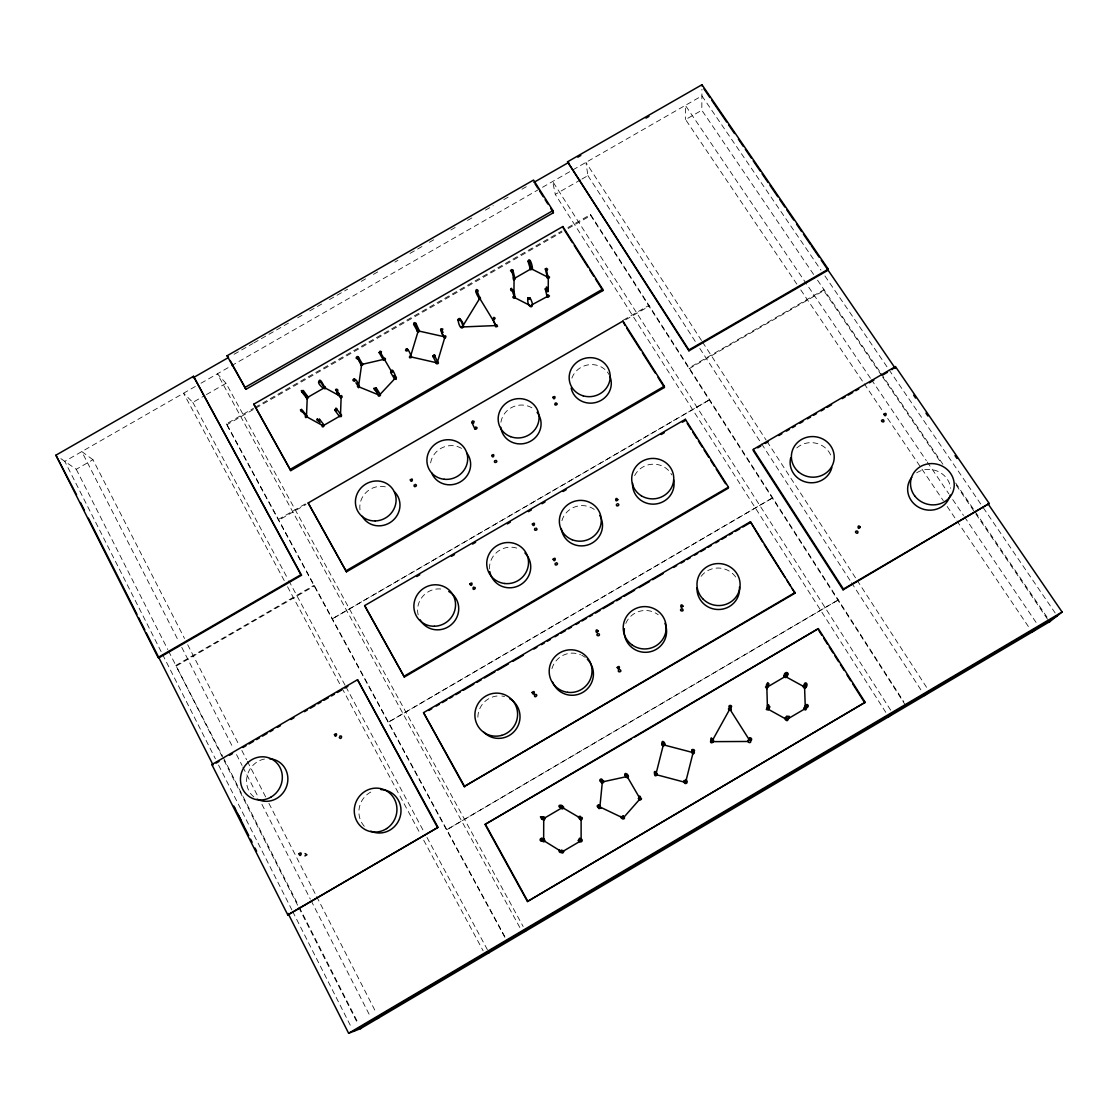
<?xml version="1.0" encoding="UTF-8"?>
<svg xmlns="http://www.w3.org/2000/svg" width="1118" height="1118" viewBox="0 0 1118 1118"><rect width="100%" height="100%" fill="white"/><g stroke="black" fill="none" stroke-linecap="round" stroke-linejoin="round"><path stroke-width="0.75" stroke-dasharray="5 3.75" d="M813.611 274.427L701.811 110.249L701.95 89.286M823.798 290.624L824.008 289.674L689.149 367.864L689.149 368.688L823.798 290.624L881.669 375.62M176.672 665.797L314.507 585.888L313.92 585.385L175.861 665.434L222.538 756.089M305.326 503.897L278.2 519.563L278.843 520.149L306.053 504.442M623.341 320.153L648.971 305.354L649.041 306.262L624.864 320.237M60.847 458.618L76.262 469.294L92.962 459.708L184.512 638.504M284.238 580.605L183.548 393.215L192.841 402.382L204.915 395.451M206.425 394.584L226.046 383.32L523.154 926.529M885.805 712.376L555.269 194.364L580.494 179.886M581.975 179.034L587.914 175.624L585.93 162.403L701.629 340.683M796.855 284.14L685.572 119.57L701.811 110.249M504.847 937.317L226.311 423.932L253.52 408.294M255.03 407.427L561.865 231.021M567.902 227.555L590.57 214.516L903.805 701.797M226.311 423.932L227.024 424.658L254.191 409.034M255.701 408.168L562.061 232.027M568.098 228.561L590.737 215.55L590.57 214.516M234.067 354.294L252.71 343.603M253.758 343.002L291.616 321.299M297.668 317.819L304.138 314.116M309.784 310.874L323.801 302.838M329.461 299.596L347.642 289.171M361.268 281.359L367.319 277.879M373.384 274.413L379.771 270.752M394.892 262.073L397.924 260.34M410.026 253.395L423.345 245.75M429.41 242.285L435.74 238.651M450.861 229.987L455.403 227.373M467.506 220.442L474.843 216.235M485.436 210.156L493.22 205.698M503.799 199.619L511.373 195.287M521.952 189.221L528.003 185.742M195.315 386.479L64.788 461.343L161.789 652.926M200.988 383.222L701.908 95.868L820.975 270.165M92.962 459.708L81.796 451.588L178.6 641.159M226.046 383.32L217.367 373.817L520.485 928.709M824.916 275.936L982.373 506.412M983.351 507.851L1055.182 612.999M817.538 280.185L880.313 372.364M880.984 373.356L943.075 464.529M955.666 483.004L974.463 510.619M975.315 511.862L1047.049 617.192M882.661 377.059L940.531 462.055M956.225 485.1L974.854 512.477M975.832 513.917L1048.418 620.532M870.475 378.275L685.376 105.358L685.572 119.57M871.453 379.715L926.305 460.588M927.283 462.027L948.819 493.793M952.746 499.578L963.52 515.454M964.499 516.907L1036.973 623.76M800.767 289.911L863.236 382.314M864.214 383.754L882.759 411.186M887.636 418.398L943.285 500.682M947.184 506.468L955.974 519.451M956.952 520.904L1029.189 627.729M702.579 342.15L766.11 440.059M767.06 441.526L856.206 578.9M857.157 580.354L927.325 688.506M587.914 175.624L696.025 342.583M699.826 348.439L850.616 581.318M851.553 582.785L921.735 691.162M590.737 215.55L906.265 706.492M890.655 710.154L552.683 181.479L555.269 194.364M227.024 424.658L506.831 940.322M192.841 402.382L287.983 579.166M288.821 580.703L345.071 685.25M345.895 686.787L423.666 831.289M426.978 837.438L487.378 949.671M287.536 586.754L341.172 686.592M341.996 688.129L420.396 834.042M423.694 840.191L483.116 950.775M187.698 644.723L238.651 744.225M241.837 750.444L246.603 759.765M247.399 761.33L265.721 797.078M268.893 803.297L315.863 895.029M316.66 896.58L376.375 1013.188M181.773 647.378L233.355 748.375M236.527 754.594L242.089 765.467M242.872 767.032L258.747 798.098M261.919 804.317L310.329 899.11M311.125 900.661L370.631 1017.198M223.321 757.641L298.436 905.538M299.219 907.089L358.529 1023.85M76.262 469.294L167.798 649.558M168.58 651.109L298.045 906.083M298.786 907.523L357.97 1024.074M162.571 654.491L215.411 758.842M218.555 765.075L291.896 909.926M292.678 911.477L351.821 1028.294M561.907 520.681A20.753 20.096 -17 0 1 594.51 509.612M418.16 614.872A20.879 20.166 -41.3 0 1 443.832 589.507M634.633 475.639A20.767 19.97 -7.4 0 1 653.094 464.18A20.767 19.97 -7.4 0 1 671.806 474.898M489.502 568.922A20.781 20.166 -29.6 0 1 518.305 548.645M625.801 623.411A21.214 20.907 -1.9 0 1 658.236 614.746M477.861 717.197A21.368 20.962 -57.4 0 1 497.762 695.927M501.87 696.025A21.368 20.962 -57.4 0 1 504.567 696.542M701.14 576.329A21.284 20.725 7.6 0 1 737.111 579.292M551.929 668.69A21.214 21.004 -35.7 0 1 580.508 654.701M581.751 655.26A21.214 21.004 -35.7 0 1 585.259 657.426M500.92 422.213A20.32 19.313 -20.9 0 1 533.412 408.825M360.01 509.864A20.445 19.383 -35.8 0 1 385.612 486.903M571.885 378.122A20.32 19.216 -14.2 0 1 606.236 370.729M607.34 372.001A20.32 19.216 -14.2 0 1 609.184 374.823M430.626 462.894A20.362 19.369 -28.5 0 1 463.159 449.464M253.828 796.924A21.605 20.376 -61.3 0 1 247.539 774.522A21.605 20.376 -61.3 0 1 265.469 758.87M364.3 826.3A21.829 20.921 -67.4 0 1 372.853 791.111M796.785 447.941A21.144 20.054 6.6 0 1 831.457 456.996M916.648 472.83A21.647 20.306 14.6 0 1 950.663 488.328M709.623 399.713L332.116 618.953L709.623 399.713M772.678 497.817L388.198 722.298L772.678 497.817M838.29 599.891L446.557 829.877L838.29 599.891"/><path stroke-width="1.5" d="M544.801 841.295L541.503 839.786L541.517 838.388C545.416 837.228 545.78 843.824 542.468 841.295M543.711 819.927L541.601 818.837L542.789 816.741C547.261 816.559 543.977 822.093 542.426 818.907M561.04 851.357L543.641 840.596L543.725 818.558L562.41 807.559L579.935 817.859L578.313 816.727L580.186 816.224L580.689 818.124L579.501 818.823L578.313 816.727M545.235 288.947C548.113 291.63 547.443 284.685 546.325 288.318L545.235 288.947L547.149 296.647L548.225 297.206L549.469 295.99L548.225 294.859M545.332 268.935L546.395 270.64L547.638 269.27L546.562 268.306L545.332 268.935L547.233 276.873M548.239 291.602L548.295 277.404L531.218 268.753L529.121 260.732L528.031 261.36L530.603 269.773L532.28 269.284L531.539 267.621M701.978 85.988L701.978 84.73L567.539 161.817L688.912 350.814L828.089 270.193L828.298 269.186L701.978 84.73M512.659 290.079C509.78 292.944 510.493 285.956 511.569 289.52L512.659 290.079C515.3 291.532 515.412 301.916 512.715 296.941M512.841 270.095L511.737 271.898L510.507 270.766L511.443 269.606L512.841 270.095L515.132 279.151L513.441 279.64L513.204 277.823M335.931 408.322L334.785 410.166L339.565 416.609L341.311 416.567L341.549 415.113L335.931 408.322L336.798 408.657L336.476 410.572L334.785 410.166M336.56 391.44L336.616 390.224C333.709 388.226 340.012 389.26 337.189 391.258C334.394 393.536 344.777 400.803 341.521 395.506M301.455 410.474C298.646 407.273 302.685 414.554 301.455 410.474L306.458 416.651L322.026 425.203M307.198 398.805L302.223 392.404L303.369 390.573L308.47 397.575L307.198 398.805L306.08 397.337M306.458 416.651L307.254 397.617L302.265 391.202M728.433 487.127L728.349 488.147L404.367 677.033L364.636 605.607L685.348 419.306L728.433 487.127L403.64 676.488M598.465 806.26L598.326 804.876L597.11 806.05L597.92 807.531L599.723 806.833L598.465 806.26L623.187 818.055L640.111 798.797L627.156 776.521L602.35 781.929L601.051 780.308L602.378 780.015C606.012 781.454 601.554 785.185 600.995 781.929M602.211 783.271L601.051 780.308M599.821 807.531L602.35 781.929M713.326 739.459C709.413 745.007 711.104 733.967 711.942 739.473L713.326 739.459C715.087 742.52 709.762 744.504 710.545 740.982M443.776 336.686C445.062 340.934 447.717 333.723 443.888 336.392C443.301 336.378 437.935 326.638 442.826 329.041C441.358 331.976 441.722 333.765 444.629 338.027M654.533 774.201C654.421 778.03 659.564 774.019 655.833 773.181M753.322 449.38L753.183 450.484L843.07 589.829L989.22 503.491L895.462 366.592L753.322 449.38L843.433 589.046L843.07 589.829M662.415 743.833C660.822 747.537 667.292 745.944 664.246 742.324C661.409 739.222 661.157 744.728 663.03 746.111L655.847 774.55M684.901 781.356C682.329 785.06 689.834 783.438 685.921 781.133L693.118 752.61L664.679 745.161L663.365 743.442M378.247 394.738L358.501 386.688L361.645 364.496L357.383 357.676L358.585 357.397L362.819 364.761L361.296 365.642L360.611 363.937M354.336 378.932L354.168 380.12C357.257 382.132 350.507 380.972 353.763 379.016C358.179 378.485 360.611 392.208 357.397 386.227M361.491 365.67L357.383 357.676M762.42 541.755L750.416 521.729L423.54 712.655L464.194 786.541L795.066 593.169L750.416 521.729M459.875 318.602L459.232 319.65C462.964 321.299 454.956 320.475 459.246 318.462C468.135 325.799 460.309 334.771 458.017 320M411.606 357.061C410.935 352.911 407.218 359.241 411.27 357.592C411.731 356.684 407.008 344.61 405.554 350.2C405.876 352.198 409.649 349.906 406.77 349.85L407.12 348.69M339.285 415.463L339.383 416.371M321.886 425.497C322.152 429.438 326.484 423.96 322.487 424.756M417.685 329.88L417.182 331.487L418.831 331.892L419.432 331.166L415.812 323.032L414.135 322.627L413.618 324.262L417.894 332.018L410.767 355.636M434.231 354.853L432.694 356.446L434.273 357.131L434.93 355.314L434.231 354.853L437.557 361.743L444.978 336.895L419.432 331.166L418.3 329.712M729.16 710.265L730.264 706.492L730.515 710.265M712.39 740.479L729.802 709.105L730.264 706.492M685.879 779.525L685.544 780.867C682.791 779.288 684.817 783.466 686.34 782.013C688.199 780.993 684.929 777.751 686.019 781.161M692.741 751.911L693.076 750.583C689.219 748.906 696.835 748.934 693.845 751.729C690.127 753.532 696.43 754.72 693.719 751.394M656.615 773.181C653.345 777.206 654.309 768.29 655.288 772.817L656.615 773.181L657.16 774.9L684.37 782.139L684.202 780.504M662.569 743.987L662.918 742.673L664.246 743.037M663.03 746.111L662.918 742.673M601.051 808.09L599.667 806.162L598.479 807.322L598.969 808.607L601.051 808.09L599.723 806.833M441.414 330.858L441.75 329.712L440.562 329.447M414.345 324.793L414.708 323.647L415.896 323.927M417.894 332.018L418.258 330.886L414.708 323.647M712.683 740.689L713.088 741.639L748.138 741.472L749.521 738.076L750.248 739.264L748.864 739.278C745.468 742.198 751.771 744.378 750.667 740.773M767.479 708.84L766.836 687.332L767.814 684.412C769.352 678.808 763.874 688.688 767.814 684.412M766.878 688.674L767.996 686.648L766.794 685.991L765.509 686.997L766.878 688.674L767.842 685.767M359.605 387.135L358.417 385.514M767.996 686.648L768.974 683.727M768.429 704.843L769.687 706.883L767.814 707.387L767.465 705.248L768.429 704.843L766.319 709.525L768.192 710L768.639 708.155M895.462 366.592L891.954 369.653M769.687 706.883L768.681 709.497L786.737 719.517M555.129 563.36C554.318 567.189 560.062 563.584 556.233 562.675M786.779 716.345A1.397 1.356 33.5 0 0 787.142 718.091A1.397 1.356 33.5 0 0 788.931 718.077A1.397 1.356 33.5 0 0 789.182 716.331L786.779 716.345C781.817 719.293 789.308 723.066 787.673 718.553M785.283 675.118C781.119 676.697 788.274 679.492 786.247 675.496M786.527 677.117C791.209 670.954 782.921 670.982 784.165 677.131M623.187 818.055L620.825 816.573A1.397 1.384 76.6 0 0 621.594 818.194A1.397 1.384 76.6 0 0 623.299 817.733A1.397 1.384 76.6 0 0 623.131 815.944C627.897 819.899 618.617 820.123 623.075 815.902M766.836 687.332L785.325 676.46L786.555 673.385L787.771 674.056M561.096 807.923C562.857 811.319 565.359 805.24 561.725 806.385M534.474 694.921C533.971 699.589 539.631 693.915 534.963 694.432M527.78 297.821C526.774 301.65 532.699 297.262 528.87 298.38L527.78 297.821C526.648 309.532 536.933 310.007 529.96 297.751M474.801 427.607C474.06 431.59 479.678 427.258 475.569 427.02M532.28 269.284C533.244 268.166 529.792 255.379 528.031 261.36M514.965 297.751L514.979 296.577L513.595 296.088M414.135 484.988C413.157 488.65 418.887 485.338 415.239 484.346M461.161 326.414L461.035 327.294M818.334 628.637L485.058 824.427L527.458 901.499L865.164 702.314L818.334 628.637L634.507 737.139M377.716 392.6L374.153 388.253L374.362 389.595L375.55 389.861L376.179 387.834L380.19 394.277M317.205 419.11C316.073 423.009 322.11 418.579 318.267 419.683L317.205 419.11L320.097 422.758M340.333 395.856L340.082 397.295L341.116 397.854M325.59 388.212C324.234 388.142 320.209 375.872 318.714 381.755C317.037 384.131 328.007 392.851 324.919 386.507M307.492 417.224L306.5 415.463L305.284 416.371L305.549 417.517L307.492 417.224L302.503 411.047M616.493 504.204C615.361 507.907 621.356 504.847 617.639 503.631M803.367 686.354C805.435 678.85 809.767 685.641 804.611 688.339M787.91 718.832L805.337 708.56L804.569 687.011L806.064 684.076L804.848 683.405M806.651 708.211C805.267 712.991 802.151 706.939 806.805 704.55A1.397 1.356 31.7 0 1 808.202 705.668A1.397 1.356 31.7 0 1 807.378 707.205A1.397 1.356 31.7 0 1 805.673 706.618L806.847 705.919L806.805 704.55M547.303 276.733C545.975 280.115 551.887 277.543 548.449 276.244M476.338 291.756L476.981 290.722C479.874 293.182 476.52 286.865 475.737 290.918C475.905 294.09 481.676 303.202 480.223 297.276M785.535 718.846L786.345 718.217M494.687 460.658C492.898 464.04 499.229 462.069 495.903 460.281M473.235 587.467C471.782 592.107 478.378 587.048 473.501 587.257M534.837 528.395C532.937 531.805 539.421 530.002 536.081 528.045M547.345 295.236L547.149 296.647M378.499 394.361C376.85 398.357 383.348 394.612 379.058 394.039M383.488 358.403C381.853 362.358 388.309 358.626 384.047 358.081M323.731 386.842L323.479 388.281M394.5 377.297C399.643 385.989 391.957 364.678 391.482 371.442L390.615 372.35L394.5 379.016M638.42 798.434L639.328 797.4L638.644 796.184L640.307 796.435L640.293 798.406L638.42 798.434L639.216 799.803M555.143 403.221C553.158 406.784 559.866 404.409 556.051 402.885M375.271 388.715L376.123 387.792M379.337 395.185L395.339 378.122L394.766 377.101M478.993 297.472L479.259 299.456M888.614 716.792L892.527 713.088M924.586 695.55L929.226 691.427M436.537 361.939C434.091 364.761 440.506 364.202 437.767 361.813M618.869 669.724C616.186 673.19 623.564 671.918 619.875 669.556M1032.11 632.061L1038.929 626.653M710.755 740.703L711.705 740.298M622.223 817.076L624.137 817.076M1049.397 621.971L1062.1 612.007L988.102 503.925M542.775 817.579L544.885 817.859M542.691 839.618L543.641 839.213M626.471 775.347C623.816 779.749 631.796 776.381 626.793 775.207M597.515 633.599C594.748 636.505 601.638 636.435 598.843 633.585M530.603 267.775L530.142 269.368M339.676 736.175C343.296 734.428 341.004 740.982 339.229 737.433M730.976 707.652C733.827 704.606 726.616 704.703 729.621 707.666M527.458 901.499L865.164 702.314M288.081 913.434L348.62 1033.27L1062.1 612.007M353.4 1031.411L1057.153 615.892M360.331 1028.742L1049.984 621.51M631.502 738.9L485.058 824.427M559.363 807L560.537 806.302C565.918 805.295 554.304 803.73 561.236 808.258M785.381 674.07L786.555 673.385M561.669 850.365L560.481 851.064L559.293 850.351A1.411 1.37 89.4 0 0 559.601 852.14A1.411 1.37 89.4 0 0 561.362 852.14A1.411 1.37 89.4 0 0 561.669 850.365C565.512 849.862 562.955 854.907 561.18 852.405M578.341 840.54L579.529 838.43C584.658 838.863 581.458 844.551 578.341 840.54A1.411 1.37 86.4 0 0 580.004 841.155A1.411 1.37 86.4 0 0 580.885 839.59A1.411 1.37 86.4 0 0 579.529 838.43M562.354 851.72L579.962 841.337M464.194 786.541L795.317 592.386M287.801 914.943L437.99 827.362L357.536 679.716L211.847 764.572L287.801 914.943L437.99 827.362M843.433 589.046L989.22 503.491M428.739 710.489L431.744 708.742M436.244 706.101L439.248 704.354M442.267 702.593L446.767 699.966M449.771 698.205L452.776 696.444M455.781 694.697L460.295 692.056M463.299 690.309L473.808 684.16M476.813 682.413L481.327 679.772M484.332 678.011L494.855 671.876M497.859 670.115L508.369 663.98M512.882 661.339L523.392 655.204M533.915 649.055L536.919 647.294M541.433 644.667L544.438 642.906M547.443 641.159L550.447 639.398M554.947 636.771L557.952 635.01M560.957 633.263L565.47 630.622M568.475 628.861L571.48 627.114M575.994 624.473L578.998 622.726M582.003 620.965L586.503 618.338M589.507 616.577L592.512 614.83M595.517 613.069L600.031 610.442M603.035 608.681L613.558 602.532M616.563 600.785L621.063 598.144M624.068 596.397L634.591 590.248M639.091 587.621L649.614 581.472M652.619 579.711L663.142 573.576M673.651 567.427L676.656 565.68M681.169 563.039L684.174 561.292M687.179 559.531L690.183 557.77M694.697 555.143L697.702 553.382M700.707 551.635L705.206 548.994M708.211 547.247L711.216 545.486M715.73 542.859L718.734 541.098M721.739 539.337L726.239 536.71M729.243 534.949L732.262 533.202M735.267 531.441L739.767 528.814M742.771 527.053L750.29 522.665M416.762 576.511L419.781 574.764M451.462 556.345L454.481 554.598M472.593 544.075L475.611 542.328M507.306 523.923L510.325 522.162M528.423 511.639L531.441 509.892M542.006 503.757L545.025 501.996M563.137 491.487L566.155 489.726M661.227 434.497L664.246 432.75M682.357 422.227L685.376 420.48L685.348 419.306M216.053 763.161L219.044 761.414M229.539 755.307L232.53 753.56M243.011 747.453L246.016 745.706M249.007 743.959L253.506 741.346M256.497 739.599L259.502 737.852M262.492 736.105L266.992 733.492M269.983 731.745L272.974 729.998M277.474 727.385L280.464 725.638M290.959 719.531L293.95 717.784M304.445 711.677L307.436 709.93M310.427 708.183L314.927 705.57M317.917 703.823L320.922 702.076M323.913 700.329L328.412 697.716M331.403 695.969L334.408 694.222M337.398 692.475L341.898 689.862M344.889 688.115L347.88 686.368M757.711 447.843L760.729 446.082M765.257 443.455L768.276 441.694M778.827 435.545L781.845 433.784M786.373 431.143L789.392 429.396M792.41 427.635L795.415 425.874M799.943 423.247L802.962 421.486M807.489 418.845L810.508 417.098M813.527 415.337L816.531 413.576M821.059 410.935L824.078 409.188M827.096 407.427L831.624 404.786M842.175 398.637L845.194 396.89M848.213 395.129L852.741 392.488M855.759 390.727L858.764 388.98M869.329 382.831L873.857 380.19M882.899 374.921L887.426 372.28M158.071 657.454L300.896 574.722L301.525 575.239L158.952 657.845L158.071 657.454L55.9 455.194L193.512 376.291L301.525 575.239M688.912 350.814L688.898 349.934L828.298 269.186M345.616 571.032L664.33 386.227L622.936 321.09L308.163 502.96L346.468 571.829L664.399 387.471L664.33 386.227M548.225 296.032L531.609 304.934M289.8 469.602L602.644 289.157L562.857 226.535L253.8 404.171L290.764 470.622L602.868 290.596L602.644 289.157M244.59 387.68L552.949 210.589L533.552 180.054L227.052 355.79L246.002 389.288L553.396 212.727L552.949 210.589M318.714 381.755L320.852 381.685M307.254 397.617L324.555 387.653L341.158 396.666L340.473 415.742L324.15 425.147L319.371 419.054M531.218 268.753L514.07 278.62L513.903 297.206L530.98 305.969M193.19 377.744L228.016 357.774M533.887 182.374L568.727 162.403M577.81 157.191L580.829 155.458M645.952 118.117L648.971 116.384M692.685 751.31L691.762 752.68L692.853 753.937M305.06 853.551L306.947 854.781L304.907 855.913M348.62 1033.27L360.89 1028.518M372.224 1020.301L378.764 1017.855M681.547 608.737C677.843 611.029 685.194 612.357 682.539 608.919M729.593 707.778C725.68 709.888 733.115 711.761 730.599 708.029M484.765 953.85L489.027 952.746M379.128 352.603L380.344 352.31L380.931 353.33L381.434 351.681L380.064 351.178L379.128 352.603L383.139 359.493M361.645 364.496L384.326 359.213L391.482 371.469M624.864 775.109L626.192 774.83C631.432 776.521 621.915 769.659 625.842 776.814M522.148 931.783L525.656 931.112M513.763 277.502L515.146 278.005M306.975 396.471L308.33 396.988M395.073 376.976L396.429 377.521M749.465 740.102L729.802 709.105M602.001 780.602L603.65 781.566M580.759 817.216C584.211 816.881 581.234 822.107 579.795 818.907M882.759 419.683C878.664 420.969 885.47 423.89 883.695 420.075M492.661 318.56L493.904 318.518L493.918 317.33L495.12 318.169L494.226 319.65L492.661 318.56L495.833 326.889L497.538 326.4L496.797 324.709M804.694 685.669C800.111 687.123 807.811 690.086 805.351 685.935M357.201 358.85C354.504 358.375 357.788 354.839 358.585 357.397M361.687 363.322L362.847 364.161M302.223 392.404L301.231 390.629L303.369 390.573M805.645 707.261L804.121 707.904L804.177 709.245M857.073 530.896C852.685 531.232 858.694 535.732 857.897 531.497M600.911 781.664C597.864 781.049 601.428 777.024 602.378 780.015M541.601 818.837L540.427 816.741L542.789 816.741M410.418 356.782L436.034 362.623L432.694 355.748M418.258 330.886L419.432 331.166M663.379 744.798L664.679 745.161M211.847 764.572L213.049 764.908M559.293 850.351L563.528 851.022M541.503 839.786L543.641 840.596M529.121 260.732L530.198 261.277M541.601 817.44L543.725 818.558M785.325 676.46L804.569 687.011M423.54 712.655L464.795 786.82M560.537 806.302L563.57 808.244M579.501 818.823L581.108 819.927M55.9 455.194L76.555 494.799M390.615 372.35L392.32 372.28L392.586 370.827M364.636 605.607L404.367 677.033M598.605 804.89L599.947 806.176M308.163 502.96L346.468 571.829M620.909 816.364L621.957 817.496M253.8 404.171L290.764 470.622M227.052 355.79L228.505 357.481M301.497 409.258L306.5 415.463M471.894 422.702L473.627 423.107L474.116 421.416L472.69 420.885L471.74 422.087L474.773 428.809M319.804 381.126L324.555 387.653M336.616 390.224L339.341 394.095M335.554 389.665L340.124 396.107M703.949 88.867L709.874 97.518M711.831 100.382L726.644 122.016M728.573 124.839L734.54 133.545M738.425 139.233L743.414 146.514M745.329 149.309L751.31 158.043M753.211 160.824L760.184 171.012M762.071 173.779L768.08 182.541M769.953 185.281L777.835 196.796M779.805 199.675L784.85 207.04M786.709 209.751L793.738 220.022M796.561 224.145L801.62 231.552M803.451 234.207L810.508 244.521M811.333 245.722L819.215 257.238M821.185 260.117L895.35 368.451M913.672 395.213L915.642 398.078M925.942 413.129L927.912 416.008M955.01 455.599L956.98 458.478M355.901 382.747L358.501 386.688M567.539 161.817L688.898 349.934M534.977 183.729L537.744 188.076M539.589 190.982L543.264 196.782M545.109 199.675L547.876 204.021M550.643 208.381L553.396 212.727M564.087 229.553L572.402 242.634M574.247 245.541L588.096 267.342M589.941 270.249L593.63 276.062M595.475 278.969L602.868 290.596M624.948 325.352L622.936 321.09M626.779 328.245L640.544 349.906M642.375 352.799L655.232 373.021M657.985 377.353L664.399 387.471M687.235 423.415L690.98 429.298M692.839 432.247L696.584 438.13M698.457 441.065L702.188 446.948M704.061 449.897L708.728 457.248M710.601 460.197L714.332 466.08M716.205 469.015L725.554 483.731M764.279 544.704L784.808 577.014M786.667 579.949L790.398 585.818M792.271 588.753L795.066 593.169M818.963 630.79L821.772 635.192M823.631 638.14L827.376 644.024M829.235 646.959L832.98 652.842M834.839 655.777L838.584 661.66M840.443 664.595L844.174 670.479M846.983 674.895L850.714 680.778M852.587 683.713L864.731 702.831M374.153 388.253L377.423 393.438M380.344 352.31L384.913 360.206M393.788 375.452L395.339 378.122M626.192 774.83L627.841 777.695M638.644 796.184L640.111 798.797M230.168 360.513L246.002 389.288M486.428 826.132L527.892 901.499M193.512 376.291L300.896 574.722M357.536 679.716L437.334 827.18M234.934 808.202L236.499 811.291M238.05 814.393L244.311 826.761M250.558 839.129L252.123 842.231M80.454 502.499L84.423 510.353M88.35 518.137L136.969 614.355M138.674 617.737L140.253 620.853M140.896 622.125L144.809 629.881M146.388 632.998L212.588 764.027M233.83 806.05L235.395 809.166M236.974 812.269L240.901 820.053M244.828 827.837L248.769 835.621M255.058 848.073L256.623 851.175M441.75 329.712L443.049 332.577M460.476 319.608L463.453 326.917M476.981 290.722L480.335 299.344M655.623 771.49L656.182 773.237M511.583 288.346L513.455 294.495M511.751 270.724L514.056 279.779M546.339 287.144L547.471 291.77M546.395 269.48L548.281 278.55M562.857 226.535L563.165 228.1M806.064 684.076L806.106 685.418M691.749 750.234L691.804 752.26M693.076 750.583L693.118 752.61M581.108 818.544L581.136 840.652M673.609 479.804A20.767 19.97 -7.4 0 1 654.882 504.078A20.767 19.97 -7.4 0 1 632.592 483.186M524.915 552.977A20.781 20.166 -29.6 0 1 519.493 585.343A20.781 20.166 -29.6 0 1 489.796 571.536M448.751 591.464A20.879 20.166 -41.3 0 1 452.399 623.648A20.879 20.166 -41.3 0 1 420.102 619.791M599.793 515.454A20.753 20.096 -17 0 1 588.32 544.773A20.753 20.096 -17 0 1 561.292 528.521M739.459 587.076A21.284 20.725 7.6 0 1 718.678 609.506A21.284 20.725 7.6 0 1 697.003 587.607M587.327 659.229A21.214 21.004 -35.7 0 1 583.875 691.721A21.214 21.004 -35.7 0 1 552.655 682.204M509.626 698.61A21.368 20.962 -57.4 0 1 515.524 729.942A21.368 20.962 -57.4 0 1 483.814 732.206M664.944 623.299A21.214 20.907 -1.9 0 1 648.202 652.129A21.214 20.907 -1.9 0 1 624.375 628.665M609.897 376.333A20.32 19.216 -14.2 0 1 596.732 402.228A20.32 19.216 -14.2 0 1 571.172 388.086M466.779 453.014A20.362 19.369 -28.5 0 1 460.099 482.04A20.362 19.369 -28.5 0 1 431.674 472.928M394.458 491.794A20.445 19.383 -35.8 0 1 391.649 521.505A20.445 19.383 -35.8 0 1 362.176 516.264M537.087 412.332A20.32 19.313 -20.9 0 1 528.297 442.309A20.32 19.313 -20.9 0 1 500.808 427.286M542.691 840.498A1.397 1.37 -86.3 0 1 541.028 841.113A1.397 1.37 -86.3 0 1 540.162 839.548A1.397 1.37 -86.3 0 1 541.517 838.388M749.521 738.076A1.397 1.37 38.5 0 1 751.534 738.788A1.397 1.37 38.5 0 1 750.527 740.633A1.397 1.37 38.5 0 1 748.864 739.278M269.494 758.717A21.605 20.376 -61.3 0 1 286.893 785.493A21.605 20.376 -61.3 0 1 257.168 799.132M380.945 789.615A21.829 20.921 -67.4 0 1 400.37 815.972A21.829 20.921 -67.4 0 1 370.883 831.163M831.876 467.394A21.144 20.054 6.6 0 1 806.539 482.221A21.144 20.054 6.6 0 1 790.678 457.947M950.23 494.953A21.647 20.306 14.6 0 1 920.324 508.089A21.647 20.306 14.6 0 1 911.687 477.358M617.22 667.446C619.065 672.477 621.063 663.673 617.22 667.446M553.117 559.196C554.905 564.045 556.89 555.52 553.117 559.196M491.724 455.501C493.443 460.155 495.414 451.924 491.724 455.501M860.287 527.165C857.38 531.567 857.268 522.735 860.287 527.165M598.186 631.125C595.321 635.611 595.265 626.695 598.186 631.125M532.14 692.461C533.761 697.562 536.109 688.828 532.14 692.461M641.466 798.811C638.476 803.395 638.574 794.143 641.466 798.811M532.35 524.062C533.957 528.898 536.207 520.541 532.35 524.062M469.909 583.889C471.475 588.795 473.808 580.34 469.909 583.889M495.274 325.59L462.223 326.959L479.734 298.366L495.861 324.863L495.274 325.59M883.947 414.177C885.568 419.068 887.958 410.851 883.947 414.177M410.306 479.888C411.801 484.597 414.121 476.422 410.306 479.888M682.972 606.152C679.842 610.456 680.261 601.554 682.972 606.152M299.009 853.747C300.309 859.057 303.174 850.155 299.009 853.747M617.835 499.69C614.76 503.883 615.221 495.288 617.835 499.69M552.935 397.295C554.221 402.047 556.904 394.095 552.935 397.295M334.45 734.554C335.624 739.739 338.628 731.158 334.45 734.554M572.178 539.742A21.018 20.348 -17.1 0 0 601.107 517.858A21.018 20.348 -17.1 0 0 567.623 504.777A21.018 20.348 -17.1 0 0 572.178 539.742M434.343 626.248A21.158 20.417 -41.1 0 0 452.93 594.818A21.158 20.417 -41.1 0 0 416.846 595.461A21.158 20.417 -41.1 0 0 434.343 626.248M504.581 583.498A21.06 20.417 -29.5 0 0 527.053 554.989A21.06 20.417 -29.5 0 0 491.235 550.741A21.06 20.417 -29.5 0 0 504.581 583.498M641.285 495.735A21.046 20.222 -7.6 0 0 673.735 479.496A21.046 20.222 -7.6 0 0 643.199 460.714A21.046 20.222 -7.6 0 0 641.285 495.735M631.698 644.653A21.494 21.172 -2.5 0 0 666.035 630.426A21.494 21.172 -2.5 0 0 636.394 608.262A21.494 21.172 -2.5 0 0 631.698 644.653M501.605 735.392A21.661 21.242 -56.8 0 0 511.471 699.267A21.661 21.242 -56.8 0 0 475.653 709.287A21.661 21.242 -56.8 0 0 501.605 735.392M567.692 692.321A21.508 21.284 -35.2 0 0 590.444 662.876A21.508 21.284 -35.2 0 0 553.676 658.209A21.508 21.284 -35.2 0 0 567.692 692.321M702.663 598.661A21.577 20.99 7.2 0 0 739.124 591.003A21.577 20.99 7.2 0 0 713.871 564.031A21.577 20.99 7.2 0 0 702.663 598.661M510.507 436.621A20.585 19.537 -20.9 0 0 538.918 415.323A20.585 19.537 -20.9 0 0 506.384 402.941A20.585 19.537 -20.9 0 0 510.507 436.621M375.215 520.946A20.711 19.621 -35.7 0 0 393.634 490.522A20.711 19.621 -35.7 0 0 358.417 491.389A20.711 19.621 -35.7 0 0 375.215 520.946M444.139 479.259A20.627 19.593 -28.4 0 0 466.332 451.63A20.627 19.593 -28.4 0 0 431.422 447.773A20.627 19.593 -28.4 0 0 444.139 479.259M583.149 395.828A20.585 19.439 -14.2 0 0 609.785 372.769A20.585 19.439 -14.2 0 0 576.091 362.903A20.585 19.439 -14.2 0 0 583.149 395.828M271.031 797.064A21.899 20.627 -61.1 0 0 272.666 759.625A21.899 20.627 -61.1 0 0 240.482 778.519A21.899 20.627 -61.1 0 0 271.031 797.064M386.604 828.592A22.122 21.2 -67.1 0 0 385.934 790.552A22.122 21.2 -67.1 0 0 354.266 811.193A22.122 21.2 -67.1 0 0 386.604 828.592M798.266 471.642A21.438 20.306 6.3 0 0 833.693 461.608A21.438 20.306 6.3 0 0 806.455 437.404A21.438 20.306 6.3 0 0 798.266 471.642M914.636 495.791A21.955 20.571 14.4 0 0 952.312 493.29A21.955 20.571 14.4 0 0 930.148 463.635A21.955 20.571 14.4 0 0 914.636 495.791"/></g></svg>
